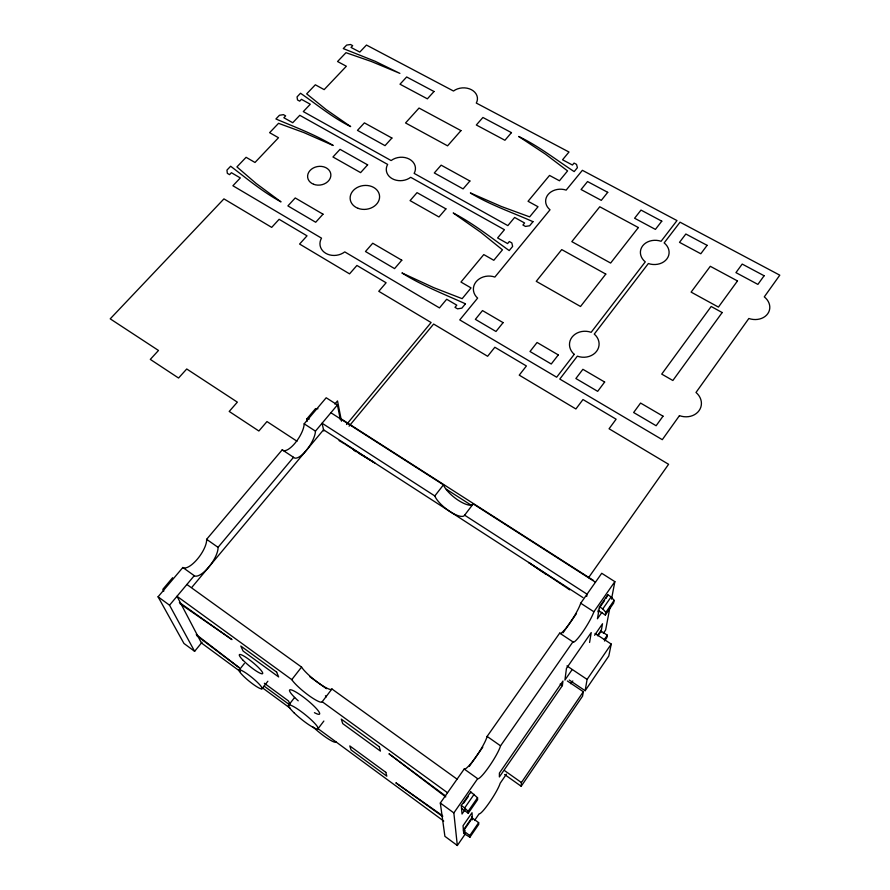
<?xml version="1.0" encoding="UTF-8"?>
<svg xmlns="http://www.w3.org/2000/svg" width="890" height="890" viewBox="0 0 890 890"><rect width="100%" height="100%" fill="white"/><g stroke="black" fill="none" stroke-linecap="round" stroke-linejoin="round"><path stroke-width="1.33" d="M504.63 774.523L521.184 786.27L521.407 782.544L583.328 691.719L567.342 680.972M562.38 685.611L562.958 681.05L499.412 773.065L499.379 776.937L562.38 685.611L560.122 684.087M586.721 596.378L587.055 594.175L464.613 515.177A18.779 5.996 38 0 1 450.106 511.639A18.779 5.996 38 0 1 434.81 495.953L322.091 423.228L323.815 431.005M589.581 642.469L591.227 632.579L566.463 668.346L564.916 680.071L571.959 669.881M583.328 691.719L582.572 696.125L521.184 786.27M598.035 610.251L605.334 615.057L613.599 603.097L614.133 600.372L611.119 596.901L607.848 594.798L599.515 606.78L597.435 618.773L601.896 612.342M569.244 680.027L585.142 690.707L587.1 679.404L611.241 644.071L595.065 633.491M600.95 632.39L602.53 623.745L594.576 635.271M607.848 594.798L606.079 598.347M605.334 615.057L605.834 612.376L614.133 600.372M609.984 607.169L605.634 629.998L603.309 633.369M611.519 599.115L614.856 581.648L601.729 573.282L580.703 603.209A19.669 3.037 -57.8 0 1 569.522 623.501A19.669 3.037 -57.8 0 1 559.688 633.124L487.119 736.408A20.859 3.26 -56.8 0 1 475.861 757.001A20.859 3.26 -56.8 0 1 464.202 769.027L440.316 803.025L444.9 836.322L457.327 845.5L465.381 833.797M598.024 635.727L601.173 631.166L607.336 635.193L606.858 637.607L604.51 641.034M611.241 644.071L608.793 656.008L585.142 690.707M472.445 819.779L472.023 812.715L463.045 825.72L463.701 833.418L469.92 837.201L478.731 824.363L478.653 822.638L471.589 817.532M474.559 820.458L479.165 813.76A19.302 2.57 -57 0 0 489.723 802.068A19.302 2.57 -57 0 0 500.158 783.256L506.432 774.144M469.92 837.201L469.809 835.521L478.653 822.638M604.188 639.765L607.336 635.193M463.412 830.036L472.29 817.165L471.533 816.653M597.457 635.66L601.395 629.942M472.345 818.044L463.49 830.882L469.809 835.521M463.634 832.573L465.103 830.448M465.114 809.566L462.032 814.027L461.298 805.495L470.754 791.889L477.541 797.729L477.63 799.687L468.24 813.249L461.543 808.376M468.24 813.249L468.107 811.357L477.541 797.729M463.734 803.069L468.463 796.272M599.27 608.137L604.566 600.516M468.107 811.357L464.669 807.942L474.125 794.314M605.834 612.376L602.797 608.894L611.119 596.901M457.327 845.5L453.844 812.915L477.674 778.683A20.937 3.059 -57 0 0 489.177 766.468A20.937 3.059 -57 0 0 500.547 745.831L572.926 641.868A19.736 2.848 -57.9 0 0 582.616 632.089A19.736 2.848 -57.9 0 0 593.886 611.764L614.856 581.648M469.308 766.357L482.803 747.122M562.981 632.823L576.475 613.588M588.568 577.654L668.59 464.291L609.072 428.769L616.114 419.201L582.983 399.543L575.897 408.966L519.237 375.146L526.402 365.979L494.84 347.256L487.631 356.278L433.63 324.049L349.08 426.165M318.13 728.61L323.86 721.045M240.267 671.516L201.44 642.981L177.01 596.278L291.786 679.637A19.981 3.449 38.8 0 0 308.73 695.435A19.981 3.449 38.8 0 0 322.202 701.732L331.937 688.971L457.082 779.151M464.613 515.177L473.213 503.907L595.466 582.205M288.471 705.414L294.612 697.471M291.786 679.637L301.554 667.088L186.9 584.474M434.81 495.953L443.454 484.85L330.88 412.738M261.905 688.827A14.785 2.303 39.2 0 0 246.919 673.708A14.785 2.303 39.2 0 0 242.926 675.588A14.785 2.303 39.2 0 0 261.905 688.827L267.857 681.25M239.221 669.948L244.372 663.484M340.347 419.702L337.432 404.928L326.185 397.763L304.18 423.818A18.178 6.642 -56.6 0 1 294.913 443.287A18.178 6.642 -56.6 0 1 282.219 449.817L206.625 539.318A19.202 7.098 -54.2 0 1 197.38 559.109A19.202 7.098 -54.2 0 1 182.839 567.497L158.075 596.812L183.952 643.459L194.621 651.335L202.063 642.235M346.533 424.508L431.105 322.536L378.773 291.308L386.104 282.764L356.923 265.454L349.559 273.864L299.596 244.049L307.017 235.839L279.126 219.307L271.695 227.384L223.935 198.882L110.215 318.843L158.487 350.471L150.299 359.393L178.556 378.028L186.733 368.983L237.352 402.147L229.208 411.447L258.868 431.005L266.978 421.56L297.004 441.229M192.073 587.066L323.548 429.792L582.983 597.591M194.621 651.335L169.534 605.189L194.265 575.685A19.268 6.953 -54.3 0 0 208.705 567.164A19.268 6.953 -54.3 0 0 218.039 547.339L293.522 457.293A18.245 6.508 -56.7 0 0 306.116 450.64A18.245 6.508 -56.7 0 0 315.461 431.138L337.432 404.928M334.84 404.082L337.51 400.912L341.504 421.193M172.638 577.71L162.837 589.325L163.816 591.127M307.328 421.137L306.805 418.956L315.527 408.621L317.941 408.755M306.805 418.956L309.197 419.112M353.942 450.396L356.145 451.708M358.37 453.032L374.79 462.934L345.22 444.31M339.09 440.606L341.093 441.818M342.116 442.43L344.174 443.676M340.047 418.166L593.43 580.425M446.357 489.266L471.644 505.476M599.515 606.78L602.797 608.894M304.18 423.818L315.461 431.138M580.703 603.209L593.886 611.764M282.219 449.817L293.522 457.293M559.688 633.124L572.926 641.868M566.952 665.931L587.1 679.404M180.069 603.743L231.956 639.598L179.391 602.463M565.339 586.866L528.638 562.436L543.334 572.548M566.207 587.467L569.656 589.848M544.291 573.216L546.182 574.517M442.619 815.774L395.85 782.811L442.719 816.553M206.625 539.318L218.039 547.339M487.119 736.408L500.547 745.831M504.708 770.707L521.407 782.544M182.839 567.497L194.265 575.685M464.202 769.027L477.674 778.683M309.72 676.634L326.419 688.682M322.202 701.732L447.536 792.756M461.298 805.495L464.669 807.942M158.075 596.812L169.534 605.189M440.316 803.025L453.844 812.915M264.352 683.264L288.527 700.986L289.862 704.235M264.152 686.123L289.217 704.524M262.45 687.825L290.173 708.206M317.663 728.409L443.743 821.081M239.343 667.889L196.857 635.749M597.813 611.586L598.581 612.164M239.221 667.622L196.256 634.603M445.634 796.016L388.986 753.808L445.745 796.939M470.754 791.889L470.821 792.879M572.815 680.961A18.234 2.414 -57.7 0 1 570.612 683.676M473.213 503.907A18.712 6.141 38 0 1 458.65 500.525A18.712 6.141 38 0 1 443.454 484.85M336.053 741.926A18.434 2.915 38.7 0 1 327.642 738.522A18.434 2.915 38.7 0 1 313.08 726.974M331.937 688.971A19.892 3.638 38.8 0 1 318.386 682.875A19.892 3.638 38.8 0 1 301.554 667.088M298.228 700.819A19.191 3.182 38.8 0 1 291.92 690.095A19.191 3.182 38.8 0 1 314.493 706.593A19.191 3.182 38.8 0 1 314.426 712.668M325.417 695.769A19.113 3.349 38.8 0 1 326.352 696.837M679.459 415.641L662.294 439.671L559.788 379.062L577.343 356.167A15.953 13.628 5.4 0 0 596.567 351.339A15.953 13.628 5.4 0 0 594.264 334.095L648.343 263.54A15.497 12.671 6.9 0 0 666.844 258.968A15.497 12.671 6.9 0 0 664.151 242.914L680.038 222.189L779.785 275.177L764.288 296.882A16.098 13.194 12.6 0 1 767.736 313.736A16.098 13.194 12.6 0 1 748.846 318.486L696.002 392.468A16.576 14.229 12.9 0 1 699.095 410.613A16.576 14.229 12.9 0 1 679.459 415.641M663.017 416.175L656.13 425.743L633.647 412.515L640.566 403.048L663.017 416.175M764.11 275.755L757.891 284.399L735.941 272.618L742.204 264.074L764.11 275.755M722.179 312.546L672.862 380.497L661.726 374.111L711.177 306.494L722.179 312.546M737.487 280.94L718.43 307.095L691.118 292.12L710.298 266.299L737.487 280.94M604.655 382.032L597.68 391.344L575.886 378.517L582.894 369.305L604.655 382.032M707.116 245.351L700.808 253.761L679.504 242.336L685.845 234.003L707.116 245.351M574.228 354.353L556.673 377.215L459.763 319.911L477.63 298.106A15.453 13.016 -0.9 0 1 476.128 281.73A15.453 13.016 -0.9 0 1 494.873 277.068L550.02 209.795A15.008 12.137 1.9 0 1 548.106 194.521A15.008 12.137 1.9 0 1 566.162 190.104L582.383 170.313L676.99 220.575L661.092 241.268A15.508 12.683 7.1 0 0 642.669 245.851A15.508 12.683 7.1 0 0 645.272 261.871L591.16 332.315A15.964 13.65 5.5 0 0 572.025 337.154A15.964 13.65 5.5 0 0 574.228 354.353M558.286 354.91L551.255 364.01L529.995 351.505L537.071 342.494L558.286 354.91M661.782 221.165L655.407 229.398L634.603 218.239L641 210.085L661.782 221.165M638.364 227.551L610.629 263.062L571.825 241.635L599.771 206.769L638.364 227.551M605.79 274.087L580.525 306.494L536.258 281.329L561.735 249.601L605.79 274.087M503.095 322.625L495.986 331.481L475.371 319.343L482.502 310.577L503.095 322.625M607.736 192.329L601.284 200.361L581.07 189.514L587.545 181.56L607.736 192.329M465.437 303.801L461.854 308.151L457.527 308.841L454.99 307.35L456.781 305.17L446.68 299.24L439.471 307.907L344.753 251.892A15.052 12.382 -9 0 1 325.751 253.294A15.052 12.382 -9 0 1 321.512 238.153L232.902 185.754L240.311 177.944L231.4 172.705L229.542 174.64L227.328 173.339L226.95 170.101L230.655 166.241C246.919 178.645 262.839 192.029 281.017 201.874L256.075 183.407L236.929 166.908L246.096 157.308L254.996 162.47L278.492 137.727L269.614 132.677L278.548 123.321L303.902 132.599L333.183 145.482C315.093 134.557 295.168 127.203 275.911 118.971L279.46 115.266L283.432 114.654L285.634 115.889L283.865 117.747L292.732 122.731L299.785 115.3L387.651 164.428A14.618 11.704 -5.4 0 0 392.201 178.679A14.618 11.704 -5.4 0 0 410.679 177.299L504.441 229.72L497.599 237.953L507.611 243.582L509.325 241.513L511.828 242.926L512.64 246.419L509.202 250.58C491.002 237.552 473.246 223.423 453.21 212.988L480.522 232.123L502.461 249.823L493.817 260.292L483.782 254.585L460.964 282.052L471.032 287.904L462.155 298.673L433.886 287.715L401.924 272.93C421.927 285.534 444.077 294.134 465.437 303.801M532.976 221.677L529.617 225.771L525.423 226.427L522.92 225.037L524.599 222.989L514.62 217.46L507.845 225.615L414.139 173.383A14.618 11.704 -5.4 0 0 409.522 159.221A14.618 11.704 -5.4 0 0 391.122 160.556L303.301 111.595L310.287 104.23L301.454 99.335L299.707 101.16L297.505 99.936L297.049 96.888L300.531 93.25C316.974 104.575 332.537 117.647 350.66 126.591L326.152 109.57L306.672 93.862L315.327 84.795L324.16 89.623L346.355 66.249L337.555 61.521L345.988 52.688L371.386 61.499L399.888 73.38L375.213 61.31L343.284 48.594L346.644 45.09L350.504 44.5L352.685 45.657L351.016 47.415L359.805 52.076L366.469 45.056L453.5 91.025A14.24 11.069 -2.8 0 1 471.422 89.712A14.24 11.069 -2.8 0 1 476.295 103.062L568.988 152.023L562.547 159.777L572.437 165.028L574.05 163.081L576.531 164.394L577.399 167.676L574.172 171.592C555.905 159.699 538.55 145.949 518.67 136.47L545.403 154.104L567.586 170.913L559.454 180.77L549.53 175.43L528.048 201.285L538.016 206.747L529.65 216.871L501.415 206.513L470.365 192.941C490.09 204.945 512.084 212.365 532.976 221.677M401.791 260.214L394.57 268.613L365.478 251.514L372.732 243.237L401.791 260.214M445.923 208.883L438.97 216.971L410.068 200.617L417.043 192.652L445.923 208.883M469.898 181.004L463.1 188.903L434.309 172.949L441.14 165.162L469.898 181.004M511.461 132.643L504.919 140.264L476.328 124.989L482.914 117.48L511.461 132.643M460.964 130.619L447.57 145.838L405.551 122.954L419.034 108.057L460.964 130.619M323.003 214.19L315.705 222.255L287.904 205.913L295.224 197.958L323.003 214.19M367.637 164.861L360.606 172.627L332.96 156.985L340.024 149.331L367.637 164.861M391.911 138.039L385.025 145.648L357.48 130.374L364.388 122.876L391.911 138.039M434.009 91.503L427.378 98.835L399.999 84.205L406.663 76.974L434.009 91.503M276.656 672.106L240.801 646.029L243.092 651.057L278.648 676.945L276.656 672.106M379.34 746.799L341.293 719.12L342.717 723.615L380.43 751.082L379.34 746.799M385.826 772.342L349.803 745.931L351.083 749.947L386.805 776.169L385.826 772.342M294.089 712.823A18.901 2.982 38.8 0 0 317.997 728.854A18.901 2.982 38.8 0 0 297.85 709.219A18.901 2.982 38.8 0 0 294.089 712.823M243.215 660.402A15.008 2.459 39.2 0 0 262.494 673.73A15.008 2.459 39.2 0 0 247.287 658.244A15.008 2.459 39.2 0 0 243.215 660.402M313.636 184.286A11.692 9.345 -9 0 0 330.869 174.874A11.692 9.345 -9 0 0 313.18 168.065A11.692 9.345 -9 0 0 313.636 184.286M358.003 208.316A14.774 11.948 -7.2 0 0 379.585 196.312A14.774 11.948 -7.2 0 0 357.001 187.623A14.774 11.948 -7.2 0 0 358.003 208.316"/></g></svg>
